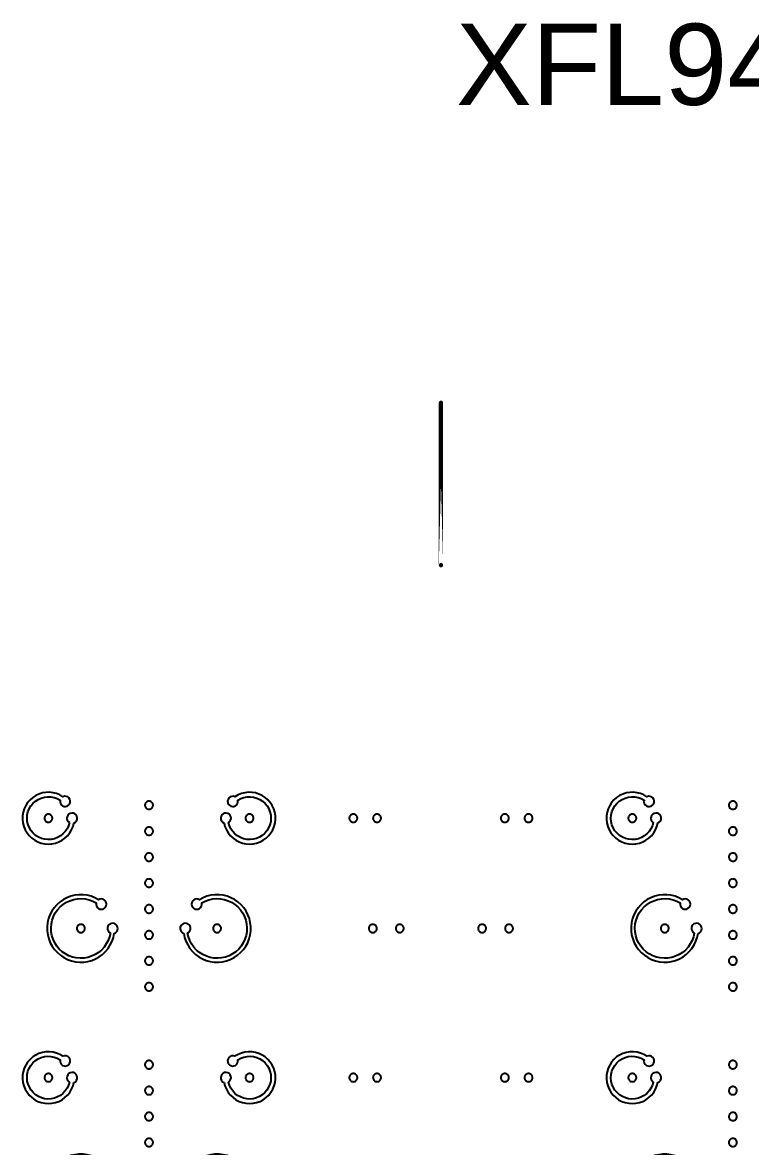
# Model space of a CAD drawing. Extents: x -100 to 100, y -100 to 100.
# Drawn here: x -18.5 to -5.06, y 50.46 to 71.22 of the extents above; entities that cross this region are included whole.
import ezdxf

# ---------------------------------------------------------------- set-up
doc = ezdxf.new("R2010")
doc.units = 0
doc.layers.get('0').update_dxf_attribs({"linetype": 'continuous'})
doc.layers.add('L1', color=7, linetype='continuous')
doc.styles.get("Standard").update_dxf_attribs({"font": 'ARIAL.TTF'})

# ---------------------------------------------------------------- blocks, each defined once
blk = doc.blocks.new('LDI_XFL94-0512-011_L1_B1')
at = {"layer": 'L1'}
for points in [[(-17.637, -53.734), (-17.654, -53.793), (-17.68, -53.848), (-17.714, -53.898), (-17.755, -53.943), (-17.803, -53.98), (-17.856, -54.01), (-17.913, -54.032), (-17.972, -54.045), (-18.033, -54.048), (-18.094, -54.042), (-18.152, -54.026), (-18.208, -54.002), (-18.26, -53.97), (-18.306, -53.93), (-18.345, -53.884), (-18.376, -53.832), (-18.4, -53.775), (-18.414, -53.716), (-18.419, -53.656), (-18.415, -53.595), (-18.401, -53.536), (-18.379, -53.479), (-18.348, -53.427), (-18.31, -53.38), (-18.265, -53.339), (-18.214, -53.306), (-18.158, -53.281), (-18.099, -53.265), (-18.039, -53.258), (-17.978, -53.26), (-17.919, -53.272), (-17.861, -53.292), (-17.808, -53.322), (-17.81, -53.352), (-17.803, -53.381), (-17.787, -53.407), (-17.764, -53.426), (-17.736, -53.437), (-17.706, -53.439), (-17.677, -53.431), (-17.651, -53.415), (-17.632, -53.392), (-17.621, -53.364), (-17.62, -53.334), (-17.627, -53.305), (-17.644, -53.279), (-17.667, -53.26), (-17.696, -53.25), (-17.726, -53.248), (-17.755, -53.256), (-17.812, -53.223), (-17.873, -53.198), (-17.937, -53.182), (-18.003, -53.174), (-18.069, -53.176), (-18.135, -53.187), (-18.198, -53.206), (-18.258, -53.235), (-18.313, -53.271), (-18.363, -53.315), (-18.407, -53.365), (-18.443, -53.42), (-18.471, -53.48), (-18.49, -53.543), (-18.501, -53.609), (-18.502, -53.675), (-18.495, -53.741), (-18.478, -53.805), (-18.453, -53.866), (-18.419, -53.923), (-18.378, -53.975), (-18.33, -54.021), (-18.277, -54.06), (-18.218, -54.091), (-18.156, -54.113), (-18.091, -54.127), (-18.025, -54.132), (-17.959, -54.127), (-17.894, -54.114), (-17.831, -54.091), (-17.773, -54.061), (-17.719, -54.022), (-17.671, -53.976), (-17.63, -53.925), (-17.596, -53.868), (-17.57, -53.807), (-17.553, -53.742), (-17.527, -53.728), (-17.507, -53.705), (-17.494, -53.678), (-17.491, -53.648), (-17.497, -53.618), (-17.512, -53.592), (-17.535, -53.572), (-17.562, -53.56), (-17.592, -53.557), (-17.622, -53.564), (-17.648, -53.579), (-17.668, -53.602), (-17.68, -53.629), (-17.682, -53.659), (-17.676, -53.689), (-17.66, -53.714), (-17.637, -53.734)], [(-16.168, -53.338), (-16.177, -53.339), (-16.187, -53.341), (-16.196, -53.344), (-16.205, -53.348), (-16.213, -53.354), (-16.221, -53.36), (-16.227, -53.368), (-16.233, -53.376), (-16.237, -53.384), (-16.24, -53.394), (-16.242, -53.403), (-16.243, -53.413), (-16.242, -53.423), (-16.24, -53.433), (-16.237, -53.442), (-16.233, -53.451), (-16.227, -53.459), (-16.221, -53.466), (-16.213, -53.473), (-16.205, -53.478), (-16.196, -53.482), (-16.187, -53.486), (-16.177, -53.488), (-16.168, -53.488), (-16.158, -53.488), (-16.148, -53.486), (-16.139, -53.482), (-16.13, -53.478), (-16.122, -53.473), (-16.115, -53.466), (-16.108, -53.459), (-16.103, -53.451), (-16.098, -53.442), (-16.095, -53.433), (-16.093, -53.423), (-16.093, -53.413), (-16.093, -53.403), (-16.095, -53.394), (-16.098, -53.384), (-16.103, -53.376), (-16.108, -53.368), (-16.115, -53.36), (-16.122, -53.354), (-16.13, -53.348), (-16.139, -53.344), (-16.148, -53.341), (-16.158, -53.339), (-16.168, -53.338)], [(-14.782, -53.742), (-14.765, -53.807), (-14.739, -53.868), (-14.706, -53.925), (-14.664, -53.976), (-14.616, -54.022), (-14.563, -54.061), (-14.504, -54.091), (-14.441, -54.114), (-14.377, -54.127), (-14.311, -54.132), (-14.244, -54.127), (-14.18, -54.113), (-14.117, -54.091), (-14.059, -54.06), (-14.005, -54.021), (-13.957, -53.975), (-13.916, -53.923), (-13.883, -53.866), (-13.857, -53.805), (-13.841, -53.741), (-13.833, -53.675), (-13.834, -53.609), (-13.845, -53.543), (-13.864, -53.48), (-13.893, -53.42), (-13.929, -53.365), (-13.972, -53.315), (-14.022, -53.271), (-14.077, -53.235), (-14.137, -53.206), (-14.201, -53.187), (-14.266, -53.176), (-14.332, -53.174), (-14.398, -53.182), (-14.462, -53.198), (-14.523, -53.223), (-14.581, -53.256), (-14.61, -53.248), (-14.64, -53.25), (-14.668, -53.26), (-14.692, -53.279), (-14.708, -53.305), (-14.716, -53.334), (-14.714, -53.364), (-14.703, -53.392), (-14.684, -53.415), (-14.659, -53.431), (-14.629, -53.439), (-14.599, -53.437), (-14.571, -53.426), (-14.548, -53.407), (-14.532, -53.381), (-14.525, -53.352), (-14.527, -53.322), (-14.474, -53.292), (-14.417, -53.272), (-14.357, -53.26), (-14.296, -53.258), (-14.236, -53.265), (-14.177, -53.281), (-14.122, -53.306), (-14.071, -53.339), (-14.026, -53.38), (-13.987, -53.427), (-13.956, -53.479), (-13.934, -53.536), (-13.92, -53.595), (-13.916, -53.656), (-13.921, -53.716), (-13.936, -53.775), (-13.959, -53.832), (-13.991, -53.884), (-14.03, -53.93), (-14.076, -53.97), (-14.127, -54.002), (-14.183, -54.026), (-14.242, -54.042), (-14.302, -54.048), (-14.363, -54.045), (-14.423, -54.032), (-14.479, -54.01), (-14.532, -53.98), (-14.58, -53.943), (-14.621, -53.898), (-14.655, -53.848), (-14.681, -53.793), (-14.698, -53.734), (-14.675, -53.714), (-14.66, -53.689), (-14.653, -53.659), (-14.656, -53.629), (-14.668, -53.602), (-14.687, -53.579), (-14.713, -53.564), (-14.743, -53.557), (-14.773, -53.56), (-14.8, -53.572), (-14.823, -53.592), (-14.838, -53.618), (-14.844, -53.648), (-14.841, -53.678), (-14.829, -53.705), (-14.808, -53.728), (-14.782, -53.742)], [(-6.859, -53.734), (-6.876, -53.793), (-6.902, -53.848), (-6.936, -53.898), (-6.977, -53.943), (-7.025, -53.98), (-7.078, -54.01), (-7.134, -54.032), (-7.194, -54.045), (-7.255, -54.048), (-7.315, -54.042), (-7.374, -54.026), (-7.43, -54.002), (-7.481, -53.97), (-7.527, -53.93), (-7.566, -53.884), (-7.598, -53.832), (-7.621, -53.775), (-7.636, -53.716), (-7.641, -53.656), (-7.636, -53.595), (-7.623, -53.536), (-7.601, -53.479), (-7.57, -53.427), (-7.531, -53.38), (-7.486, -53.339), (-7.435, -53.306), (-7.38, -53.281), (-7.321, -53.265), (-7.261, -53.258), (-7.2, -53.26), (-7.14, -53.272), (-7.083, -53.292), (-7.03, -53.322), (-7.032, -53.352), (-7.025, -53.381), (-7.009, -53.407), (-6.986, -53.426), (-6.958, -53.437), (-6.927, -53.439), (-6.898, -53.431), (-6.873, -53.415), (-6.854, -53.392), (-6.843, -53.364), (-6.841, -53.334), (-6.849, -53.305), (-6.865, -53.279), (-6.889, -53.26), (-6.917, -53.25), (-6.947, -53.248), (-6.976, -53.256), (-7.034, -53.223), (-7.095, -53.198), (-7.159, -53.182), (-7.225, -53.174), (-7.291, -53.176), (-7.356, -53.187), (-7.42, -53.206), (-7.48, -53.235), (-7.535, -53.271), (-7.585, -53.315), (-7.628, -53.365), (-7.664, -53.42), (-7.692, -53.48), (-7.712, -53.543), (-7.723, -53.609), (-7.724, -53.675), (-7.716, -53.741), (-7.7, -53.805), (-7.674, -53.866), (-7.641, -53.923), (-7.6, -53.975), (-7.552, -54.021), (-7.498, -54.06), (-7.439, -54.091), (-7.377, -54.113), (-7.312, -54.127), (-7.246, -54.132), (-7.18, -54.127), (-7.115, -54.114), (-7.053, -54.091), (-6.994, -54.061), (-6.94, -54.022), (-6.892, -53.976), (-6.851, -53.925), (-6.817, -53.868), (-6.792, -53.807), (-6.775, -53.742), (-6.749, -53.728), (-6.728, -53.705), (-6.716, -53.678), (-6.713, -53.648), (-6.719, -53.618), (-6.734, -53.592), (-6.756, -53.572), (-6.784, -53.56), (-6.814, -53.557), (-6.843, -53.564), (-6.869, -53.579), (-6.889, -53.602), (-6.901, -53.629), (-6.904, -53.659), (-6.897, -53.689), (-6.882, -53.714), (-6.859, -53.734)], [(-5.389, -53.338), (-5.399, -53.339), (-5.409, -53.341), (-5.418, -53.344), (-5.427, -53.348), (-5.435, -53.354), (-5.442, -53.36), (-5.449, -53.368), (-5.454, -53.376), (-5.459, -53.384), (-5.462, -53.394), (-5.464, -53.403), (-5.464, -53.413), (-5.464, -53.423), (-5.462, -53.433), (-5.459, -53.442), (-5.454, -53.451), (-5.449, -53.459), (-5.442, -53.466), (-5.435, -53.473), (-5.427, -53.478), (-5.418, -53.482), (-5.409, -53.486), (-5.399, -53.488), (-5.389, -53.488), (-5.379, -53.488), (-5.37, -53.486), (-5.361, -53.482), (-5.352, -53.478), (-5.344, -53.473), (-5.336, -53.466), (-5.33, -53.459), (-5.324, -53.451), (-5.32, -53.442), (-5.317, -53.433), (-5.315, -53.423), (-5.314, -53.413), (-5.315, -53.403), (-5.317, -53.394), (-5.32, -53.384), (-5.324, -53.376), (-5.33, -53.368), (-5.336, -53.36), (-5.344, -53.354), (-5.352, -53.348), (-5.361, -53.344), (-5.37, -53.341), (-5.379, -53.339), (-5.389, -53.338)], [(-18.024, -53.578), (-18.034, -53.578), (-18.043, -53.58), (-18.053, -53.583), (-18.061, -53.588), (-18.07, -53.593), (-18.077, -53.6), (-18.083, -53.607), (-18.089, -53.615), (-18.093, -53.624), (-18.096, -53.633), (-18.098, -53.643), (-18.099, -53.653), (-18.098, -53.662), (-18.096, -53.672), (-18.093, -53.681), (-18.089, -53.69), (-18.083, -53.698), (-18.077, -53.706), (-18.07, -53.712), (-18.061, -53.718), (-18.053, -53.722), (-18.043, -53.725), (-18.034, -53.727), (-18.024, -53.728), (-18.014, -53.727), (-18.005, -53.725), (-17.995, -53.722), (-17.986, -53.718), (-17.978, -53.712), (-17.971, -53.706), (-17.964, -53.698), (-17.959, -53.69), (-17.955, -53.681), (-17.952, -53.672), (-17.95, -53.662), (-17.949, -53.653), (-17.95, -53.643), (-17.952, -53.633), (-17.955, -53.624), (-17.959, -53.615), (-17.964, -53.607), (-17.971, -53.6), (-17.978, -53.593), (-17.986, -53.588), (-17.995, -53.583), (-18.005, -53.58), (-18.014, -53.578), (-18.024, -53.578)], [(-14.311, -53.578), (-14.321, -53.578), (-14.331, -53.58), (-14.34, -53.583), (-14.349, -53.588), (-14.357, -53.593), (-14.364, -53.6), (-14.371, -53.607), (-14.376, -53.615), (-14.381, -53.624), (-14.384, -53.633), (-14.386, -53.643), (-14.386, -53.653), (-14.386, -53.662), (-14.384, -53.672), (-14.381, -53.681), (-14.376, -53.69), (-14.371, -53.698), (-14.364, -53.706), (-14.357, -53.712), (-14.349, -53.718), (-14.34, -53.722), (-14.331, -53.725), (-14.321, -53.727), (-14.311, -53.728), (-14.302, -53.727), (-14.292, -53.725), (-14.283, -53.722), (-14.274, -53.718), (-14.266, -53.712), (-14.258, -53.706), (-14.252, -53.698), (-14.246, -53.69), (-14.242, -53.681), (-14.239, -53.672), (-14.237, -53.662), (-14.236, -53.653), (-14.237, -53.643), (-14.239, -53.633), (-14.242, -53.624), (-14.246, -53.615), (-14.252, -53.607), (-14.258, -53.6), (-14.266, -53.593), (-14.274, -53.588), (-14.283, -53.583), (-14.292, -53.58), (-14.302, -53.578), (-14.311, -53.578)], [(-12.395, -53.578), (-12.405, -53.578), (-12.415, -53.58), (-12.424, -53.583), (-12.433, -53.588), (-12.441, -53.593), (-12.448, -53.6), (-12.455, -53.607), (-12.46, -53.615), (-12.465, -53.624), (-12.468, -53.633), (-12.47, -53.643), (-12.47, -53.653), (-12.47, -53.662), (-12.468, -53.672), (-12.465, -53.681), (-12.46, -53.69), (-12.455, -53.698), (-12.448, -53.706), (-12.441, -53.712), (-12.433, -53.718), (-12.424, -53.722), (-12.415, -53.725), (-12.405, -53.727), (-12.395, -53.728), (-12.385, -53.727), (-12.376, -53.725), (-12.367, -53.722), (-12.358, -53.718), (-12.35, -53.712), (-12.342, -53.706), (-12.336, -53.698), (-12.33, -53.69), (-12.326, -53.681), (-12.323, -53.672), (-12.321, -53.662), (-12.32, -53.653), (-12.321, -53.643), (-12.323, -53.633), (-12.326, -53.624), (-12.33, -53.615), (-12.336, -53.607), (-12.342, -53.6), (-12.35, -53.593), (-12.358, -53.588), (-12.367, -53.583), (-12.376, -53.58), (-12.385, -53.578), (-12.395, -53.578)], [(-11.958, -53.578), (-11.968, -53.578), (-11.977, -53.58), (-11.987, -53.583), (-11.996, -53.588), (-12.004, -53.593), (-12.011, -53.6), (-12.018, -53.607), (-12.023, -53.615), (-12.027, -53.624), (-12.031, -53.633), (-12.032, -53.643), (-12.033, -53.653), (-12.032, -53.662), (-12.031, -53.672), (-12.027, -53.681), (-12.023, -53.69), (-12.018, -53.698), (-12.011, -53.706), (-12.004, -53.712), (-11.996, -53.718), (-11.987, -53.722), (-11.977, -53.725), (-11.968, -53.727), (-11.958, -53.728), (-11.948, -53.727), (-11.939, -53.725), (-11.929, -53.722), (-11.921, -53.718), (-11.912, -53.712), (-11.905, -53.706), (-11.899, -53.698), (-11.893, -53.69), (-11.889, -53.681), (-11.886, -53.672), (-11.884, -53.662), (-11.883, -53.653), (-11.884, -53.643), (-11.886, -53.633), (-11.889, -53.624), (-11.893, -53.615), (-11.899, -53.607), (-11.905, -53.6), (-11.912, -53.593), (-11.921, -53.588), (-11.929, -53.583), (-11.939, -53.58), (-11.948, -53.578), (-11.958, -53.578)], [(-9.599, -53.578), (-9.609, -53.578), (-9.618, -53.58), (-9.628, -53.583), (-9.636, -53.588), (-9.644, -53.593), (-9.652, -53.6), (-9.658, -53.607), (-9.664, -53.615), (-9.668, -53.624), (-9.671, -53.633), (-9.673, -53.643), (-9.674, -53.653), (-9.673, -53.662), (-9.671, -53.672), (-9.668, -53.681), (-9.664, -53.69), (-9.658, -53.698), (-9.652, -53.706), (-9.644, -53.712), (-9.636, -53.718), (-9.628, -53.722), (-9.618, -53.725), (-9.609, -53.727), (-9.599, -53.728), (-9.589, -53.727), (-9.579, -53.725), (-9.57, -53.722), (-9.561, -53.718), (-9.553, -53.712), (-9.546, -53.706), (-9.539, -53.698), (-9.534, -53.69), (-9.53, -53.681), (-9.526, -53.672), (-9.524, -53.662), (-9.524, -53.653), (-9.524, -53.643), (-9.526, -53.633), (-9.53, -53.624), (-9.534, -53.615), (-9.539, -53.607), (-9.546, -53.6), (-9.553, -53.593), (-9.561, -53.588), (-9.57, -53.583), (-9.579, -53.58), (-9.589, -53.578), (-9.599, -53.578)], [(-9.162, -53.578), (-9.171, -53.578), (-9.181, -53.58), (-9.19, -53.583), (-9.199, -53.588), (-9.207, -53.593), (-9.215, -53.6), (-9.221, -53.607), (-9.227, -53.615), (-9.231, -53.624), (-9.234, -53.633), (-9.236, -53.643), (-9.237, -53.653), (-9.236, -53.662), (-9.234, -53.672), (-9.231, -53.681), (-9.227, -53.69), (-9.221, -53.698), (-9.215, -53.706), (-9.207, -53.712), (-9.199, -53.718), (-9.19, -53.722), (-9.181, -53.725), (-9.171, -53.727), (-9.162, -53.728), (-9.152, -53.727), (-9.142, -53.725), (-9.133, -53.722), (-9.124, -53.718), (-9.116, -53.712), (-9.109, -53.706), (-9.102, -53.698), (-9.097, -53.69), (-9.092, -53.681), (-9.089, -53.672), (-9.087, -53.662), (-9.087, -53.653), (-9.087, -53.643), (-9.089, -53.633), (-9.092, -53.624), (-9.097, -53.615), (-9.102, -53.607), (-9.109, -53.6), (-9.116, -53.593), (-9.124, -53.588), (-9.133, -53.583), (-9.142, -53.58), (-9.152, -53.578), (-9.162, -53.578)], [(-7.246, -53.578), (-7.255, -53.578), (-7.265, -53.58), (-7.274, -53.583), (-7.283, -53.588), (-7.291, -53.593), (-7.299, -53.6), (-7.305, -53.607), (-7.31, -53.615), (-7.315, -53.624), (-7.318, -53.633), (-7.32, -53.643), (-7.321, -53.653), (-7.32, -53.662), (-7.318, -53.672), (-7.315, -53.681), (-7.31, -53.69), (-7.305, -53.698), (-7.299, -53.706), (-7.291, -53.712), (-7.283, -53.718), (-7.274, -53.722), (-7.265, -53.725), (-7.255, -53.727), (-7.246, -53.728), (-7.236, -53.727), (-7.226, -53.725), (-7.217, -53.722), (-7.208, -53.718), (-7.2, -53.712), (-7.192, -53.706), (-7.186, -53.698), (-7.181, -53.69), (-7.176, -53.681), (-7.173, -53.672), (-7.171, -53.662), (-7.171, -53.653), (-7.171, -53.643), (-7.173, -53.633), (-7.176, -53.624), (-7.181, -53.615), (-7.186, -53.607), (-7.192, -53.6), (-7.2, -53.593), (-7.208, -53.588), (-7.217, -53.583), (-7.226, -53.58), (-7.236, -53.578), (-7.246, -53.578)], [(-16.168, -53.817), (-16.177, -53.818), (-16.187, -53.82), (-16.196, -53.823), (-16.205, -53.827), (-16.213, -53.833), (-16.221, -53.839), (-16.227, -53.847), (-16.233, -53.855), (-16.237, -53.864), (-16.24, -53.873), (-16.242, -53.882), (-16.243, -53.892), (-16.242, -53.902), (-16.24, -53.912), (-16.237, -53.921), (-16.233, -53.93), (-16.227, -53.938), (-16.221, -53.945), (-16.213, -53.952), (-16.205, -53.957), (-16.196, -53.962), (-16.187, -53.965), (-16.177, -53.967), (-16.168, -53.967), (-16.158, -53.967), (-16.148, -53.965), (-16.139, -53.962), (-16.13, -53.957), (-16.122, -53.952), (-16.115, -53.945), (-16.108, -53.938), (-16.103, -53.93), (-16.098, -53.921), (-16.095, -53.912), (-16.093, -53.902), (-16.093, -53.892), (-16.093, -53.882), (-16.095, -53.873), (-16.098, -53.864), (-16.103, -53.855), (-16.108, -53.847), (-16.115, -53.839), (-16.122, -53.833), (-16.13, -53.827), (-16.139, -53.823), (-16.148, -53.82), (-16.158, -53.818), (-16.168, -53.817)], [(-5.389, -53.817), (-5.399, -53.818), (-5.409, -53.82), (-5.418, -53.823), (-5.427, -53.827), (-5.435, -53.833), (-5.442, -53.839), (-5.449, -53.847), (-5.454, -53.855), (-5.459, -53.864), (-5.462, -53.873), (-5.464, -53.882), (-5.464, -53.892), (-5.464, -53.902), (-5.462, -53.912), (-5.459, -53.921), (-5.454, -53.93), (-5.449, -53.938), (-5.442, -53.945), (-5.435, -53.952), (-5.427, -53.957), (-5.418, -53.962), (-5.409, -53.965), (-5.399, -53.967), (-5.389, -53.967), (-5.379, -53.967), (-5.37, -53.965), (-5.361, -53.962), (-5.352, -53.957), (-5.344, -53.952), (-5.336, -53.945), (-5.33, -53.938), (-5.324, -53.93), (-5.32, -53.921), (-5.317, -53.912), (-5.315, -53.902), (-5.314, -53.892), (-5.315, -53.882), (-5.317, -53.873), (-5.32, -53.864), (-5.324, -53.855), (-5.33, -53.847), (-5.336, -53.839), (-5.344, -53.833), (-5.352, -53.827), (-5.361, -53.823), (-5.37, -53.82), (-5.379, -53.818), (-5.389, -53.817)], [(-16.168, -54.296), (-16.177, -54.297), (-16.187, -54.299), (-16.196, -54.302), (-16.205, -54.306), (-16.213, -54.312), (-16.221, -54.318), (-16.227, -54.326), (-16.233, -54.334), (-16.237, -54.343), (-16.24, -54.352), (-16.242, -54.361), (-16.243, -54.371), (-16.242, -54.381), (-16.24, -54.391), (-16.237, -54.4), (-16.233, -54.409), (-16.227, -54.417), (-16.221, -54.424), (-16.213, -54.431), (-16.205, -54.436), (-16.196, -54.441), (-16.187, -54.444), (-16.177, -54.446), (-16.168, -54.446), (-16.158, -54.446), (-16.148, -54.444), (-16.139, -54.441), (-16.13, -54.436), (-16.122, -54.431), (-16.115, -54.424), (-16.108, -54.417), (-16.103, -54.409), (-16.098, -54.4), (-16.095, -54.391), (-16.093, -54.381), (-16.093, -54.371), (-16.093, -54.361), (-16.095, -54.352), (-16.098, -54.343), (-16.103, -54.334), (-16.108, -54.326), (-16.115, -54.318), (-16.122, -54.312), (-16.13, -54.306), (-16.139, -54.302), (-16.148, -54.299), (-16.158, -54.297), (-16.168, -54.296)], [(-5.389, -54.296), (-5.399, -54.297), (-5.409, -54.299), (-5.418, -54.302), (-5.427, -54.306), (-5.435, -54.312), (-5.442, -54.318), (-5.449, -54.326), (-5.454, -54.334), (-5.459, -54.343), (-5.462, -54.352), (-5.464, -54.361), (-5.464, -54.371), (-5.464, -54.381), (-5.462, -54.391), (-5.459, -54.4), (-5.454, -54.409), (-5.449, -54.417), (-5.442, -54.424), (-5.435, -54.431), (-5.427, -54.436), (-5.418, -54.441), (-5.409, -54.444), (-5.399, -54.446), (-5.389, -54.446), (-5.379, -54.446), (-5.37, -54.444), (-5.361, -54.441), (-5.352, -54.436), (-5.344, -54.431), (-5.336, -54.424), (-5.33, -54.417), (-5.324, -54.409), (-5.32, -54.4), (-5.317, -54.391), (-5.315, -54.381), (-5.314, -54.371), (-5.315, -54.361), (-5.317, -54.352), (-5.32, -54.343), (-5.324, -54.334), (-5.33, -54.326), (-5.336, -54.318), (-5.344, -54.312), (-5.352, -54.306), (-5.361, -54.302), (-5.37, -54.299), (-5.379, -54.297), (-5.389, -54.296)], [(-16.168, -54.775), (-16.177, -54.776), (-16.187, -54.778), (-16.196, -54.781), (-16.205, -54.785), (-16.213, -54.791), (-16.221, -54.797), (-16.227, -54.805), (-16.233, -54.813), (-16.237, -54.822), (-16.24, -54.831), (-16.242, -54.841), (-16.243, -54.85), (-16.242, -54.86), (-16.24, -54.87), (-16.237, -54.879), (-16.233, -54.888), (-16.227, -54.896), (-16.221, -54.903), (-16.213, -54.91), (-16.205, -54.915), (-16.196, -54.92), (-16.187, -54.923), (-16.177, -54.925), (-16.168, -54.925), (-16.158, -54.925), (-16.148, -54.923), (-16.139, -54.92), (-16.13, -54.915), (-16.122, -54.91), (-16.115, -54.903), (-16.108, -54.896), (-16.103, -54.888), (-16.098, -54.879), (-16.095, -54.87), (-16.093, -54.86), (-16.093, -54.85), (-16.093, -54.841), (-16.095, -54.831), (-16.098, -54.822), (-16.103, -54.813), (-16.108, -54.805), (-16.115, -54.797), (-16.122, -54.791), (-16.13, -54.785), (-16.139, -54.781), (-16.148, -54.778), (-16.158, -54.776), (-16.168, -54.775)], [(-5.389, -54.775), (-5.399, -54.776), (-5.409, -54.778), (-5.418, -54.781), (-5.427, -54.785), (-5.435, -54.791), (-5.442, -54.797), (-5.449, -54.805), (-5.454, -54.813), (-5.459, -54.822), (-5.462, -54.831), (-5.464, -54.841), (-5.464, -54.85), (-5.464, -54.86), (-5.462, -54.87), (-5.459, -54.879), (-5.454, -54.888), (-5.449, -54.896), (-5.442, -54.903), (-5.435, -54.91), (-5.427, -54.915), (-5.418, -54.92), (-5.409, -54.923), (-5.399, -54.925), (-5.389, -54.925), (-5.379, -54.925), (-5.37, -54.923), (-5.361, -54.92), (-5.352, -54.915), (-5.344, -54.91), (-5.336, -54.903), (-5.33, -54.896), (-5.324, -54.888), (-5.32, -54.879), (-5.317, -54.87), (-5.315, -54.86), (-5.314, -54.85), (-5.315, -54.841), (-5.317, -54.831), (-5.32, -54.822), (-5.324, -54.813), (-5.33, -54.805), (-5.336, -54.797), (-5.344, -54.791), (-5.352, -54.785), (-5.361, -54.781), (-5.37, -54.778), (-5.379, -54.776), (-5.389, -54.775)], [(-16.881, -55.774), (-16.897, -55.845), (-16.922, -55.912), (-16.955, -55.976), (-16.997, -56.035), (-17.045, -56.088), (-17.101, -56.134), (-17.161, -56.172), (-17.227, -56.202), (-17.295, -56.224), (-17.366, -56.236), (-17.438, -56.239), (-17.51, -56.233), (-17.58, -56.217), (-17.648, -56.193), (-17.711, -56.159), (-17.77, -56.118), (-17.823, -56.069), (-17.87, -56.014), (-17.908, -55.954), (-17.939, -55.888), (-17.96, -55.82), (-17.973, -55.749), (-17.976, -55.677), (-17.97, -55.605), (-17.954, -55.535), (-17.93, -55.467), (-17.897, -55.403), (-17.855, -55.344), (-17.807, -55.291), (-17.752, -55.245), (-17.691, -55.206), (-17.626, -55.176), (-17.557, -55.154), (-17.487, -55.141), (-17.415, -55.138), (-17.343, -55.144), (-17.273, -55.159), (-17.205, -55.184), (-17.141, -55.217), (-17.144, -55.246), (-17.137, -55.274), (-17.122, -55.299), (-17.101, -55.319), (-17.074, -55.331), (-17.045, -55.335), (-17.016, -55.33), (-16.991, -55.316), (-16.97, -55.295), (-16.957, -55.269), (-16.952, -55.24), (-16.956, -55.211), (-16.969, -55.185), (-16.989, -55.164), (-17.015, -55.149), (-17.043, -55.143), (-17.072, -55.146), (-17.099, -55.158), (-17.166, -55.122), (-17.237, -55.095), (-17.31, -55.077), (-17.385, -55.067), (-17.461, -55.067), (-17.537, -55.076), (-17.61, -55.094), (-17.681, -55.121), (-17.748, -55.156), (-17.81, -55.199), (-17.867, -55.25), (-17.917, -55.307), (-17.96, -55.369), (-17.995, -55.437), (-18.021, -55.508), (-18.039, -55.582), (-18.047, -55.657), (-18.046, -55.733), (-18.036, -55.808), (-18.017, -55.881), (-17.99, -55.952), (-17.953, -56.018), (-17.909, -56.08), (-17.858, -56.136), (-17.801, -56.185), (-17.737, -56.227), (-17.67, -56.261), (-17.598, -56.287), (-17.524, -56.303), (-17.449, -56.311), (-17.373, -56.309), (-17.298, -56.298), (-17.225, -56.278), (-17.155, -56.25), (-17.089, -56.213), (-17.027, -56.168), (-16.972, -56.116), (-16.924, -56.058), (-16.882, -55.994), (-16.849, -55.926), (-16.825, -55.854), (-16.809, -55.78), (-16.783, -55.767), (-16.762, -55.746), (-16.748, -55.721), (-16.743, -55.692), (-16.746, -55.663), (-16.758, -55.636), (-16.777, -55.615), (-16.803, -55.6), (-16.831, -55.593), (-16.86, -55.595), (-16.887, -55.606), (-16.91, -55.625), (-16.926, -55.649), (-16.933, -55.678), (-16.932, -55.707), (-16.923, -55.734), (-16.905, -55.758), (-16.881, -55.774)], [(-15.526, -55.78), (-15.511, -55.854), (-15.486, -55.926), (-15.453, -55.994), (-15.412, -56.058), (-15.363, -56.116), (-15.308, -56.168), (-15.247, -56.213), (-15.181, -56.25), (-15.11, -56.278), (-15.037, -56.298), (-14.962, -56.309), (-14.886, -56.311), (-14.811, -56.303), (-14.737, -56.287), (-14.666, -56.261), (-14.598, -56.227), (-14.535, -56.185), (-14.477, -56.136), (-14.426, -56.08), (-14.382, -56.018), (-14.346, -55.952), (-14.318, -55.881), (-14.299, -55.808), (-14.289, -55.733), (-14.288, -55.657), (-14.297, -55.582), (-14.314, -55.508), (-14.341, -55.437), (-14.375, -55.369), (-14.418, -55.307), (-14.468, -55.25), (-14.525, -55.199), (-14.587, -55.156), (-14.654, -55.121), (-14.725, -55.094), (-14.799, -55.076), (-14.874, -55.067), (-14.95, -55.067), (-15.025, -55.077), (-15.099, -55.095), (-15.169, -55.122), (-15.236, -55.158), (-15.263, -55.146), (-15.292, -55.143), (-15.321, -55.149), (-15.346, -55.164), (-15.366, -55.185), (-15.379, -55.211), (-15.383, -55.24), (-15.378, -55.269), (-15.365, -55.295), (-15.345, -55.316), (-15.319, -55.33), (-15.29, -55.335), (-15.261, -55.331), (-15.235, -55.319), (-15.213, -55.299), (-15.198, -55.274), (-15.192, -55.246), (-15.194, -55.217), (-15.13, -55.184), (-15.063, -55.159), (-14.992, -55.144), (-14.921, -55.138), (-14.849, -55.141), (-14.778, -55.154), (-14.709, -55.176), (-14.644, -55.206), (-14.584, -55.245), (-14.529, -55.291), (-14.48, -55.344), (-14.439, -55.403), (-14.406, -55.467), (-14.381, -55.535), (-14.366, -55.605), (-14.359, -55.677), (-14.363, -55.749), (-14.375, -55.82), (-14.397, -55.888), (-14.427, -55.954), (-14.466, -56.014), (-14.512, -56.069), (-14.565, -56.118), (-14.624, -56.159), (-14.688, -56.193), (-14.755, -56.217), (-14.826, -56.233), (-14.897, -56.239), (-14.969, -56.236), (-15.04, -56.224), (-15.109, -56.202), (-15.174, -56.172), (-15.235, -56.134), (-15.29, -56.088), (-15.339, -56.035), (-15.38, -55.976), (-15.414, -55.912), (-15.439, -55.845), (-15.454, -55.774), (-15.43, -55.758), (-15.413, -55.734), (-15.403, -55.707), (-15.402, -55.678), (-15.41, -55.649), (-15.425, -55.625), (-15.448, -55.606), (-15.475, -55.595), (-15.504, -55.593), (-15.533, -55.6), (-15.558, -55.615), (-15.577, -55.636), (-15.589, -55.663), (-15.593, -55.692), (-15.587, -55.721), (-15.573, -55.746), (-15.552, -55.767), (-15.526, -55.78)], [(-6.103, -55.774), (-6.118, -55.845), (-6.143, -55.912), (-6.177, -55.976), (-6.218, -56.035), (-6.267, -56.088), (-6.322, -56.134), (-6.383, -56.172), (-6.448, -56.202), (-6.517, -56.224), (-6.588, -56.236), (-6.66, -56.239), (-6.731, -56.233), (-6.802, -56.217), (-6.869, -56.193), (-6.933, -56.159), (-6.992, -56.118), (-7.045, -56.069), (-7.091, -56.014), (-7.13, -55.954), (-7.16, -55.888), (-7.182, -55.82), (-7.194, -55.749), (-7.197, -55.677), (-7.191, -55.605), (-7.176, -55.535), (-7.151, -55.467), (-7.118, -55.403), (-7.077, -55.344), (-7.028, -55.291), (-6.973, -55.245), (-6.913, -55.206), (-6.848, -55.176), (-6.779, -55.154), (-6.708, -55.141), (-6.636, -55.138), (-6.565, -55.144), (-6.494, -55.159), (-6.427, -55.184), (-6.363, -55.217), (-6.365, -55.246), (-6.359, -55.274), (-6.344, -55.299), (-6.322, -55.319), (-6.296, -55.331), (-6.267, -55.335), (-6.238, -55.33), (-6.212, -55.316), (-6.192, -55.295), (-6.178, -55.269), (-6.174, -55.24), (-6.178, -55.211), (-6.191, -55.185), (-6.211, -55.164), (-6.236, -55.149), (-6.265, -55.143), (-6.294, -55.146), (-6.321, -55.158), (-6.388, -55.122), (-6.458, -55.095), (-6.532, -55.077), (-6.607, -55.067), (-6.683, -55.067), (-6.758, -55.076), (-6.832, -55.094), (-6.903, -55.121), (-6.97, -55.156), (-7.032, -55.199), (-7.089, -55.25), (-7.139, -55.307), (-7.181, -55.369), (-7.216, -55.437), (-7.243, -55.508), (-7.26, -55.582), (-7.269, -55.657), (-7.268, -55.733), (-7.258, -55.808), (-7.239, -55.881), (-7.211, -55.952), (-7.175, -56.018), (-7.131, -56.08), (-7.08, -56.136), (-7.022, -56.185), (-6.959, -56.227), (-6.891, -56.261), (-6.82, -56.287), (-6.746, -56.303), (-6.67, -56.311), (-6.595, -56.309), (-6.52, -56.298), (-6.446, -56.278), (-6.376, -56.25), (-6.31, -56.213), (-6.249, -56.168), (-6.194, -56.116), (-6.145, -56.058), (-6.104, -55.994), (-6.071, -55.926), (-6.046, -55.854), (-6.031, -55.78), (-6.005, -55.767), (-5.984, -55.746), (-5.97, -55.721), (-5.964, -55.692), (-5.968, -55.663), (-5.98, -55.636), (-5.999, -55.615), (-6.024, -55.6), (-6.053, -55.593), (-6.082, -55.595), (-6.109, -55.606), (-6.131, -55.625), (-6.147, -55.649), (-6.155, -55.678), (-6.154, -55.707), (-6.144, -55.734), (-6.126, -55.758), (-6.103, -55.774)], [(-16.168, -55.254), (-16.177, -55.255), (-16.187, -55.257), (-16.196, -55.26), (-16.205, -55.264), (-16.213, -55.27), (-16.221, -55.276), (-16.227, -55.284), (-16.233, -55.292), (-16.237, -55.301), (-16.24, -55.31), (-16.242, -55.32), (-16.243, -55.329), (-16.242, -55.339), (-16.24, -55.349), (-16.237, -55.358), (-16.233, -55.367), (-16.227, -55.375), (-16.221, -55.382), (-16.213, -55.389), (-16.205, -55.394), (-16.196, -55.399), (-16.187, -55.402), (-16.177, -55.404), (-16.168, -55.404), (-16.158, -55.404), (-16.148, -55.402), (-16.139, -55.399), (-16.13, -55.394), (-16.122, -55.389), (-16.115, -55.382), (-16.108, -55.375), (-16.103, -55.367), (-16.098, -55.358), (-16.095, -55.349), (-16.093, -55.339), (-16.093, -55.329), (-16.093, -55.32), (-16.095, -55.31), (-16.098, -55.301), (-16.103, -55.292), (-16.108, -55.284), (-16.115, -55.276), (-16.122, -55.27), (-16.13, -55.264), (-16.139, -55.26), (-16.148, -55.257), (-16.158, -55.255), (-16.168, -55.254)], [(-5.389, -55.254), (-5.399, -55.255), (-5.409, -55.257), (-5.418, -55.26), (-5.427, -55.264), (-5.435, -55.27), (-5.442, -55.276), (-5.449, -55.284), (-5.454, -55.292), (-5.459, -55.301), (-5.462, -55.31), (-5.464, -55.32), (-5.464, -55.329), (-5.464, -55.339), (-5.462, -55.349), (-5.459, -55.358), (-5.454, -55.367), (-5.449, -55.375), (-5.442, -55.382), (-5.435, -55.389), (-5.427, -55.394), (-5.418, -55.399), (-5.409, -55.402), (-5.399, -55.404), (-5.389, -55.404), (-5.379, -55.404), (-5.37, -55.402), (-5.361, -55.399), (-5.352, -55.394), (-5.344, -55.389), (-5.336, -55.382), (-5.33, -55.375), (-5.324, -55.367), (-5.32, -55.358), (-5.317, -55.349), (-5.315, -55.339), (-5.314, -55.329), (-5.315, -55.32), (-5.317, -55.31), (-5.32, -55.301), (-5.324, -55.292), (-5.33, -55.284), (-5.336, -55.276), (-5.344, -55.27), (-5.352, -55.264), (-5.361, -55.26), (-5.37, -55.257), (-5.379, -55.255), (-5.389, -55.254)], [(-17.425, -55.614), (-17.435, -55.614), (-17.445, -55.616), (-17.454, -55.619), (-17.463, -55.624), (-17.471, -55.629), (-17.478, -55.636), (-17.485, -55.643), (-17.49, -55.651), (-17.494, -55.66), (-17.498, -55.669), (-17.5, -55.679), (-17.5, -55.689), (-17.5, -55.698), (-17.498, -55.708), (-17.494, -55.717), (-17.49, -55.726), (-17.485, -55.734), (-17.478, -55.742), (-17.471, -55.748), (-17.463, -55.754), (-17.454, -55.758), (-17.445, -55.761), (-17.435, -55.763), (-17.425, -55.764), (-17.415, -55.763), (-17.406, -55.761), (-17.396, -55.758), (-17.388, -55.754), (-17.379, -55.748), (-17.372, -55.742), (-17.366, -55.734), (-17.36, -55.726), (-17.356, -55.717), (-17.353, -55.708), (-17.351, -55.698), (-17.35, -55.689), (-17.351, -55.679), (-17.353, -55.669), (-17.356, -55.66), (-17.36, -55.651), (-17.366, -55.643), (-17.372, -55.636), (-17.379, -55.629), (-17.388, -55.624), (-17.396, -55.619), (-17.406, -55.616), (-17.415, -55.614), (-17.425, -55.614)], [(-14.91, -55.614), (-14.92, -55.614), (-14.93, -55.616), (-14.939, -55.619), (-14.948, -55.624), (-14.956, -55.629), (-14.963, -55.636), (-14.97, -55.643), (-14.975, -55.651), (-14.979, -55.66), (-14.983, -55.669), (-14.985, -55.679), (-14.985, -55.689), (-14.985, -55.698), (-14.983, -55.708), (-14.979, -55.717), (-14.975, -55.726), (-14.97, -55.734), (-14.963, -55.742), (-14.956, -55.748), (-14.948, -55.754), (-14.939, -55.758), (-14.93, -55.761), (-14.92, -55.763), (-14.91, -55.764), (-14.9, -55.763), (-14.891, -55.761), (-14.881, -55.758), (-14.873, -55.754), (-14.865, -55.748), (-14.857, -55.742), (-14.851, -55.734), (-14.845, -55.726), (-14.841, -55.717), (-14.838, -55.708), (-14.836, -55.698), (-14.835, -55.689), (-14.836, -55.679), (-14.838, -55.669), (-14.841, -55.66), (-14.845, -55.651), (-14.851, -55.643), (-14.857, -55.636), (-14.865, -55.629), (-14.873, -55.624), (-14.881, -55.619), (-14.891, -55.616), (-14.9, -55.614), (-14.91, -55.614)], [(-12.036, -55.614), (-12.046, -55.614), (-12.055, -55.616), (-12.065, -55.619), (-12.073, -55.624), (-12.082, -55.629), (-12.089, -55.636), (-12.095, -55.643), (-12.101, -55.651), (-12.105, -55.66), (-12.108, -55.669), (-12.11, -55.679), (-12.111, -55.689), (-12.11, -55.698), (-12.108, -55.708), (-12.105, -55.717), (-12.101, -55.726), (-12.095, -55.734), (-12.089, -55.742), (-12.082, -55.748), (-12.073, -55.754), (-12.065, -55.758), (-12.055, -55.761), (-12.046, -55.763), (-12.036, -55.764), (-12.026, -55.763), (-12.017, -55.761), (-12.007, -55.758), (-11.998, -55.754), (-11.99, -55.748), (-11.983, -55.742), (-11.976, -55.734), (-11.971, -55.726), (-11.967, -55.717), (-11.963, -55.708), (-11.962, -55.698), (-11.961, -55.689), (-11.962, -55.679), (-11.963, -55.669), (-11.967, -55.66), (-11.971, -55.651), (-11.976, -55.643), (-11.983, -55.636), (-11.99, -55.629), (-11.998, -55.624), (-12.007, -55.619), (-12.017, -55.616), (-12.026, -55.614), (-12.036, -55.614)], [(-11.539, -55.614), (-11.549, -55.614), (-11.558, -55.616), (-11.568, -55.619), (-11.576, -55.624), (-11.585, -55.629), (-11.592, -55.636), (-11.598, -55.643), (-11.604, -55.651), (-11.608, -55.66), (-11.611, -55.669), (-11.613, -55.679), (-11.614, -55.689), (-11.613, -55.698), (-11.611, -55.708), (-11.608, -55.717), (-11.604, -55.726), (-11.598, -55.734), (-11.592, -55.742), (-11.585, -55.748), (-11.576, -55.754), (-11.568, -55.758), (-11.558, -55.761), (-11.549, -55.763), (-11.539, -55.764), (-11.529, -55.763), (-11.52, -55.761), (-11.51, -55.758), (-11.501, -55.754), (-11.493, -55.748), (-11.486, -55.742), (-11.479, -55.734), (-11.474, -55.726), (-11.47, -55.717), (-11.466, -55.708), (-11.465, -55.698), (-11.464, -55.689), (-11.465, -55.679), (-11.466, -55.669), (-11.47, -55.66), (-11.474, -55.651), (-11.479, -55.643), (-11.486, -55.636), (-11.493, -55.629), (-11.501, -55.624), (-11.51, -55.619), (-11.52, -55.616), (-11.529, -55.614), (-11.539, -55.614)], [(-10.018, -55.614), (-10.028, -55.614), (-10.037, -55.616), (-10.047, -55.619), (-10.055, -55.624), (-10.064, -55.629), (-10.071, -55.636), (-10.077, -55.643), (-10.083, -55.651), (-10.087, -55.66), (-10.09, -55.669), (-10.092, -55.679), (-10.093, -55.689), (-10.092, -55.698), (-10.09, -55.708), (-10.087, -55.717), (-10.083, -55.726), (-10.077, -55.734), (-10.071, -55.742), (-10.064, -55.748), (-10.055, -55.754), (-10.047, -55.758), (-10.037, -55.761), (-10.028, -55.763), (-10.018, -55.764), (-10.008, -55.763), (-9.999, -55.761), (-9.989, -55.758), (-9.98, -55.754), (-9.972, -55.748), (-9.965, -55.742), (-9.958, -55.734), (-9.953, -55.726), (-9.949, -55.717), (-9.946, -55.708), (-9.944, -55.698), (-9.943, -55.689), (-9.944, -55.679), (-9.946, -55.669), (-9.949, -55.66), (-9.953, -55.651), (-9.958, -55.643), (-9.965, -55.636), (-9.972, -55.629), (-9.98, -55.624), (-9.989, -55.619), (-9.999, -55.616), (-10.008, -55.614), (-10.018, -55.614)], [(-9.521, -55.614), (-9.531, -55.614), (-9.54, -55.616), (-9.55, -55.619), (-9.558, -55.624), (-9.567, -55.629), (-9.574, -55.636), (-9.58, -55.643), (-9.586, -55.651), (-9.59, -55.66), (-9.593, -55.669), (-9.595, -55.679), (-9.596, -55.689), (-9.595, -55.698), (-9.593, -55.708), (-9.59, -55.717), (-9.586, -55.726), (-9.58, -55.734), (-9.574, -55.742), (-9.567, -55.748), (-9.558, -55.754), (-9.55, -55.758), (-9.54, -55.761), (-9.531, -55.763), (-9.521, -55.764), (-9.511, -55.763), (-9.502, -55.761), (-9.492, -55.758), (-9.483, -55.754), (-9.475, -55.748), (-9.468, -55.742), (-9.461, -55.734), (-9.456, -55.726), (-9.452, -55.717), (-9.449, -55.708), (-9.447, -55.698), (-9.446, -55.689), (-9.447, -55.679), (-9.449, -55.669), (-9.452, -55.66), (-9.456, -55.651), (-9.461, -55.643), (-9.468, -55.636), (-9.475, -55.629), (-9.483, -55.624), (-9.492, -55.619), (-9.502, -55.616), (-9.511, -55.614), (-9.521, -55.614)], [(-6.647, -55.614), (-6.656, -55.614), (-6.666, -55.616), (-6.675, -55.619), (-6.684, -55.624), (-6.692, -55.629), (-6.7, -55.636), (-6.706, -55.643), (-6.712, -55.651), (-6.716, -55.66), (-6.719, -55.669), (-6.721, -55.679), (-6.722, -55.689), (-6.721, -55.698), (-6.719, -55.708), (-6.716, -55.717), (-6.712, -55.726), (-6.706, -55.734), (-6.7, -55.742), (-6.692, -55.748), (-6.684, -55.754), (-6.675, -55.758), (-6.666, -55.761), (-6.656, -55.763), (-6.647, -55.764), (-6.637, -55.763), (-6.627, -55.761), (-6.618, -55.758), (-6.609, -55.754), (-6.601, -55.748), (-6.594, -55.742), (-6.587, -55.734), (-6.582, -55.726), (-6.577, -55.717), (-6.574, -55.708), (-6.572, -55.698), (-6.572, -55.689), (-6.572, -55.679), (-6.574, -55.669), (-6.577, -55.66), (-6.582, -55.651), (-6.587, -55.643), (-6.594, -55.636), (-6.601, -55.629), (-6.609, -55.624), (-6.618, -55.619), (-6.627, -55.616), (-6.637, -55.614), (-6.647, -55.614)], [(-16.168, -55.733), (-16.177, -55.734), (-16.187, -55.736), (-16.196, -55.739), (-16.205, -55.743), (-16.213, -55.749), (-16.221, -55.755), (-16.227, -55.763), (-16.233, -55.771), (-16.237, -55.78), (-16.24, -55.789), (-16.242, -55.799), (-16.243, -55.808), (-16.242, -55.818), (-16.24, -55.828), (-16.237, -55.837), (-16.233, -55.846), (-16.227, -55.854), (-16.221, -55.861), (-16.213, -55.868), (-16.205, -55.873), (-16.196, -55.878), (-16.187, -55.881), (-16.177, -55.883), (-16.168, -55.883), (-16.158, -55.883), (-16.148, -55.881), (-16.139, -55.878), (-16.13, -55.873), (-16.122, -55.868), (-16.115, -55.861), (-16.108, -55.854), (-16.103, -55.846), (-16.098, -55.837), (-16.095, -55.828), (-16.093, -55.818), (-16.093, -55.808), (-16.093, -55.799), (-16.095, -55.789), (-16.098, -55.78), (-16.103, -55.771), (-16.108, -55.763), (-16.115, -55.755), (-16.122, -55.749), (-16.13, -55.743), (-16.139, -55.739), (-16.148, -55.736), (-16.158, -55.734), (-16.168, -55.733)], [(-5.389, -55.733), (-5.399, -55.734), (-5.409, -55.736), (-5.418, -55.739), (-5.427, -55.743), (-5.435, -55.749), (-5.442, -55.755), (-5.449, -55.763), (-5.454, -55.771), (-5.459, -55.78), (-5.462, -55.789), (-5.464, -55.799), (-5.464, -55.808), (-5.464, -55.818), (-5.462, -55.828), (-5.459, -55.837), (-5.454, -55.846), (-5.449, -55.854), (-5.442, -55.861), (-5.435, -55.868), (-5.427, -55.873), (-5.418, -55.878), (-5.409, -55.881), (-5.399, -55.883), (-5.389, -55.883), (-5.379, -55.883), (-5.37, -55.881), (-5.361, -55.878), (-5.352, -55.873), (-5.344, -55.868), (-5.336, -55.861), (-5.33, -55.854), (-5.324, -55.846), (-5.32, -55.837), (-5.317, -55.828), (-5.315, -55.818), (-5.314, -55.808), (-5.315, -55.799), (-5.317, -55.789), (-5.32, -55.78), (-5.324, -55.771), (-5.33, -55.763), (-5.336, -55.755), (-5.344, -55.749), (-5.352, -55.743), (-5.361, -55.739), (-5.37, -55.736), (-5.379, -55.734), (-5.389, -55.733)], [(-16.168, -56.212), (-16.177, -56.213), (-16.187, -56.215), (-16.196, -56.218), (-16.205, -56.222), (-16.213, -56.228), (-16.221, -56.234), (-16.227, -56.242), (-16.233, -56.25), (-16.237, -56.259), (-16.24, -56.268), (-16.242, -56.278), (-16.243, -56.287), (-16.242, -56.297), (-16.24, -56.307), (-16.237, -56.316), (-16.233, -56.325), (-16.227, -56.333), (-16.221, -56.34), (-16.213, -56.347), (-16.205, -56.352), (-16.196, -56.357), (-16.187, -56.36), (-16.177, -56.362), (-16.168, -56.362), (-16.158, -56.362), (-16.148, -56.36), (-16.139, -56.357), (-16.13, -56.352), (-16.122, -56.347), (-16.115, -56.34), (-16.108, -56.333), (-16.103, -56.325), (-16.098, -56.316), (-16.095, -56.307), (-16.093, -56.297), (-16.093, -56.287), (-16.093, -56.278), (-16.095, -56.268), (-16.098, -56.259), (-16.103, -56.25), (-16.108, -56.242), (-16.115, -56.234), (-16.122, -56.228), (-16.13, -56.222), (-16.139, -56.218), (-16.148, -56.215), (-16.158, -56.213), (-16.168, -56.212)], [(-5.389, -56.212), (-5.399, -56.213), (-5.409, -56.215), (-5.418, -56.218), (-5.427, -56.222), (-5.435, -56.228), (-5.442, -56.234), (-5.449, -56.242), (-5.454, -56.25), (-5.459, -56.259), (-5.462, -56.268), (-5.464, -56.278), (-5.464, -56.287), (-5.464, -56.297), (-5.462, -56.307), (-5.459, -56.316), (-5.454, -56.325), (-5.449, -56.333), (-5.442, -56.34), (-5.435, -56.347), (-5.427, -56.352), (-5.418, -56.357), (-5.409, -56.36), (-5.399, -56.362), (-5.389, -56.362), (-5.379, -56.362), (-5.37, -56.36), (-5.361, -56.357), (-5.352, -56.352), (-5.344, -56.347), (-5.336, -56.34), (-5.33, -56.333), (-5.324, -56.325), (-5.32, -56.316), (-5.317, -56.307), (-5.315, -56.297), (-5.314, -56.287), (-5.315, -56.278), (-5.317, -56.268), (-5.32, -56.259), (-5.324, -56.25), (-5.33, -56.242), (-5.336, -56.234), (-5.344, -56.228), (-5.352, -56.222), (-5.361, -56.218), (-5.37, -56.215), (-5.379, -56.213), (-5.389, -56.212)], [(-16.168, -56.691), (-16.177, -56.692), (-16.187, -56.694), (-16.196, -56.697), (-16.205, -56.702), (-16.213, -56.707), (-16.221, -56.713), (-16.227, -56.721), (-16.233, -56.729), (-16.237, -56.738), (-16.24, -56.747), (-16.242, -56.757), (-16.243, -56.766), (-16.242, -56.776), (-16.24, -56.786), (-16.237, -56.795), (-16.233, -56.804), (-16.227, -56.812), (-16.221, -56.82), (-16.213, -56.826), (-16.205, -56.831), (-16.196, -56.836), (-16.187, -56.839), (-16.177, -56.841), (-16.168, -56.841), (-16.158, -56.841), (-16.148, -56.839), (-16.139, -56.836), (-16.13, -56.831), (-16.122, -56.826), (-16.115, -56.82), (-16.108, -56.812), (-16.103, -56.804), (-16.098, -56.795), (-16.095, -56.786), (-16.093, -56.776), (-16.093, -56.766), (-16.093, -56.757), (-16.095, -56.747), (-16.098, -56.738), (-16.103, -56.729), (-16.108, -56.721), (-16.115, -56.713), (-16.122, -56.707), (-16.13, -56.702), (-16.139, -56.697), (-16.148, -56.694), (-16.158, -56.692), (-16.168, -56.691)], [(-5.389, -56.691), (-5.399, -56.692), (-5.409, -56.694), (-5.418, -56.697), (-5.427, -56.702), (-5.435, -56.707), (-5.442, -56.713), (-5.449, -56.721), (-5.454, -56.729), (-5.459, -56.738), (-5.462, -56.747), (-5.464, -56.757), (-5.464, -56.766), (-5.464, -56.776), (-5.462, -56.786), (-5.459, -56.795), (-5.454, -56.804), (-5.449, -56.812), (-5.442, -56.82), (-5.435, -56.826), (-5.427, -56.831), (-5.418, -56.836), (-5.409, -56.839), (-5.399, -56.841), (-5.389, -56.841), (-5.379, -56.841), (-5.37, -56.839), (-5.361, -56.836), (-5.352, -56.831), (-5.344, -56.826), (-5.336, -56.82), (-5.33, -56.812), (-5.324, -56.804), (-5.32, -56.795), (-5.317, -56.786), (-5.315, -56.776), (-5.314, -56.766), (-5.315, -56.757), (-5.317, -56.747), (-5.32, -56.738), (-5.324, -56.729), (-5.33, -56.721), (-5.336, -56.713), (-5.344, -56.707), (-5.352, -56.702), (-5.361, -56.697), (-5.37, -56.694), (-5.379, -56.692), (-5.389, -56.691)]]:
    blk.add_lwpolyline(points, close=True, dxfattribs=at)
blk = doc.blocks.new('cutlineendpoint')
at = {"const_width": 0.04}
blk.add_lwpolyline([(-0.02, 0, 1), (0.02, 0, 1)], format="xyb", close=True, dxfattribs=at)

msp = doc.modelspace()

# ---------------------------------------------------------------- linework, layer by layer
at = {"layer": 'L1', "const_width": 0.08}
msp.add_lwpolyline([(-10.778, 61.2), (-10.778, 64.2)], close=True, dxfattribs=at)

# ---------------------------------------------------------------- block references
at = {"layer": 'L1'}
for name, p in [('cutlineendpoint', (-10.778, 64.2)), ('cutlineendpoint', (-10.778, 61.2)), ('LDI_XFL94-0512-011_L1_B1', (0, 110.18)), ('LDI_XFL94-0512-011_L1_B1', (0, 105.389))]:
    msp.add_blockref(name, p, dxfattribs=at)

# ---------------------------------------------------------------- texts
msp.add_text('XFL94-0512-011-L1', height=1.5, dxfattribs=at).set_placement((-10.5, 69.7))

doc.saveas('drawing.dxf')
